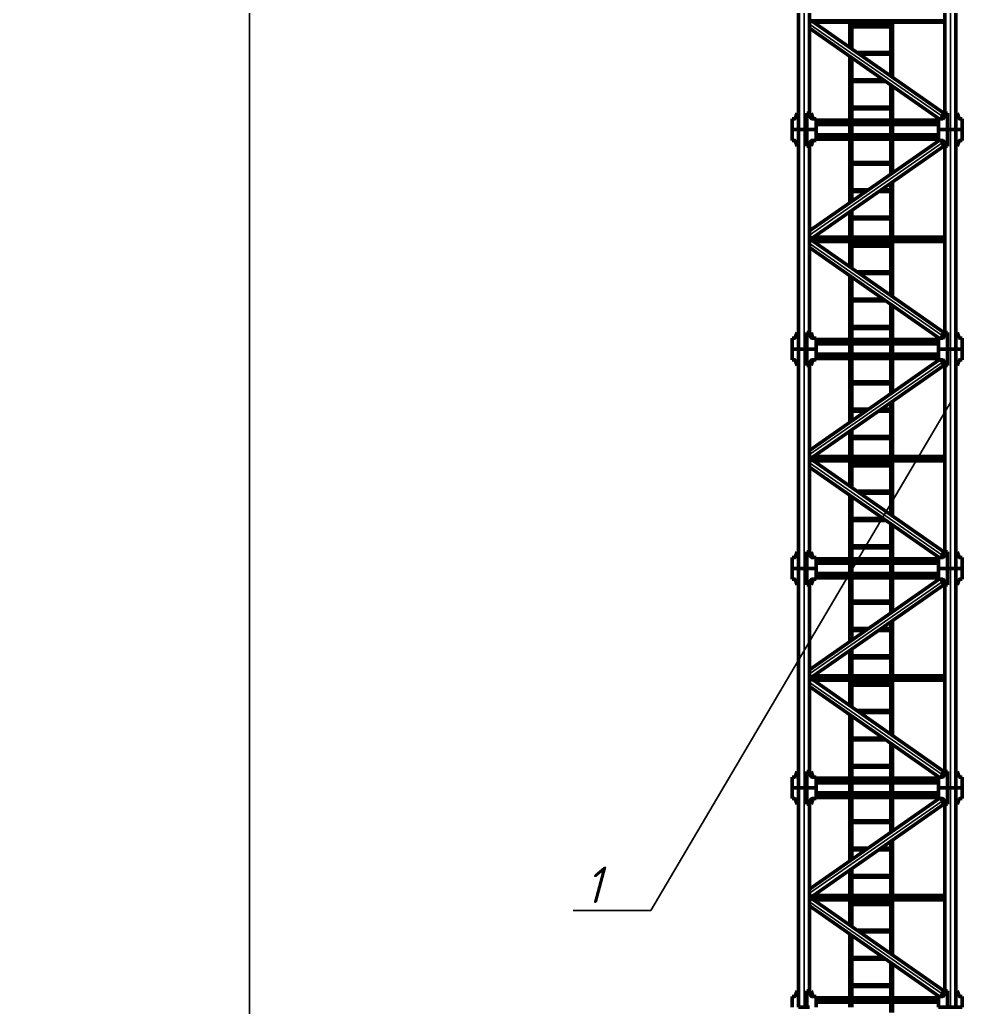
# Model space of a CAD drawing. Header units: millimetres. Extents: x 4452 to 5641, y -238 to 603.
# Drawn here: x 4609.6 to 4738.5, y -57.4 to 77.7 of the extents above; entities that cross this region are included whole.
import ezdxf
from ezdxf import colors
from ezdxf.entities.mleader import LeaderData, LeaderLine
from ezdxf.math import Vec2, Vec3

# ---------------------------------------------------------------- set-up
doc = ezdxf.new("R2010")
doc.units = ezdxf.units.MM
doc.linetypes.add('CENTER', pattern=[50.8, 31.75, -6.35, 6.35, -6.35])
for name, color, linetype, lineweight in [('中心线层', 1, 'CENTER', 25), ('图层1', 2, 'CENTER', 18), ('标注层', 3, 'Continuous', 25), ('粗实线', 7, 'Continuous', 50)]:
    doc.layers.add(name, color=color, linetype=linetype, lineweight=lineweight)
doc.styles.add('5号字', font='gbeitc.shx', dxfattribs={"height": 5, "bigfont": 'gbcbig.shx'})
doc.styles.get("Standard").update_dxf_attribs({"font": 'txt', "bigfont": 'gbcbig.shx'})
doc.dimstyles.new('ISO-25', dxfattribs={"dimtxt": 2.5, "dimasz": 2.5, "dimexe": 1.25, "dimexo": 0.625, "dimtad": 1, "dimtxsty": 'Standard', "dimcen": 2.5, "dimadec": 0, "dimazin": 0, "dimtfac": 1, "dimtmove": 0, "dimatfit": 3, "dimfxl": 1, "dimarcsym": 0})

# ---------------------------------------------------------------- blocks, each defined once
blk = doc.blocks.new('*D8')
at = {"layer": 'Defpoints', "color": 0, "transparency": 16777216}
for p in [(4640.98, 410.95), (4716.86, 410.95), (4716.86, -87.39)]:
    blk.add_point(p, dxfattribs=at)
at = {"layer": '标注层', "color": 0, "lineweight": -2, "transparency": 16777216}
for p, q in [((4716.23, 410.95), (4639.73, 410.95)), ((4640.98, -81.39), (4640.98, 404.95)), ((4716.23, -87.39), (4639.73, -87.39))]:
    blk.add_line(p, q, dxfattribs=at)
at = {"layer": '标注层', "color": 0, "transparency": 16777216}
for points in [[(4639.98, 404.95), (4641.98, 404.95), (4640.98, 410.95)], [(4639.98, -81.39), (4641.98, -81.39), (4640.98, -87.39)]]:
    blk.add_solid(points, dxfattribs=at)
at = {"layer": '标注层', "color": 0, "transparency": 16777216, "insert": (4637.85, 161.78), "char_height": 5, "attachment_point": 5, "rotation": 90, "style": '5号字'}
blk.add_mtext('50000', dxfattribs=at)
blk = doc.blocks.new('*D9')
at = {"layer": 'Defpoints', "color": 0, "transparency": 16777216}
for p in [(4553.82, 483.81), (4734.29, 483.81), (4716.86, -87.39)]:
    blk.add_point(p, dxfattribs=at)
at = {"layer": '标注层', "color": 0, "lineweight": -2, "transparency": 16777216}
for p, q in [((4733.66, 483.81), (4552.57, 483.81)), ((4553.82, -81.39), (4553.82, 477.81)), ((4716.23, -87.39), (4552.57, -87.39))]:
    blk.add_line(p, q, dxfattribs=at)
at = {"layer": '标注层', "color": 0, "transparency": 16777216}
for points in [[(4552.82, 477.81), (4554.82, 477.81), (4553.82, 483.81)], [(4552.82, -81.39), (4554.82, -81.39), (4553.82, -87.39)]]:
    blk.add_solid(points, dxfattribs=at)
at = {"layer": '标注层', "color": 0, "transparency": 16777216, "insert": (4550.69, 198.21), "char_height": 5, "attachment_point": 5, "rotation": 90, "style": '5号字'}
blk.add_mtext('57000', dxfattribs=at)
blk = doc.blocks.new('_None')

msp = doc.modelspace()

# ---------------------------------------------------------------- linework, layer by layer
at = {"layer": '中心线层', "color": 0}
for p, q in [((4716.858, 92.657), (4716.858, 62.65)), ((4736.863, 62.65), (4736.863, 92.657)), ((4717.608, 77.654), (4736.113, 77.654)), ((4735.763, 64.478), (4717.608, 77.068)), ((4718.486, 63.65), (4735.235, 63.65)), ((4716.858, 62.65), (4716.858, 32.643)), ((4736.863, 32.643), (4736.863, 62.65)), ((4735.763, 60.822), (4717.608, 48.232)), ((4718.486, 61.65), (4735.235, 61.65)), ((4717.608, 47.647), (4736.112, 47.647)), ((4735.763, 34.471), (4717.608, 47.061)), ((4716.858, 32.643), (4716.858, 2.636)), ((4718.486, 33.643), (4735.235, 33.643)), ((4736.863, 2.636), (4736.863, 32.643)), ((4718.486, 31.643), (4735.235, 31.643)), ((4735.763, 30.815), (4717.608, 18.225)), ((4717.608, 17.639), (4736.113, 17.639)), ((4735.763, 4.464), (4717.608, 17.054)), ((4718.486, 3.636), (4735.235, 3.636)), ((4716.858, 2.636), (4716.858, -27.372)), ((4718.486, 1.635), (4735.235, 1.635)), ((4736.863, -27.372), (4736.863, 2.636)), ((4735.763, 0.808), (4717.608, -11.783)), ((4717.608, -12.368), (4736.113, -12.368)), ((4735.763, -25.544), (4717.608, -12.953)), ((4718.486, -26.371), (4735.235, -26.371)), ((4716.858, -27.372), (4716.858, -57.379)), ((4736.863, -57.379), (4736.863, -27.372)), ((4735.763, -29.2), (4717.608, -41.79)), ((4718.486, -28.372), (4735.235, -28.372)), ((4717.608, -42.375), (4736.113, -42.375)), ((4735.763, -55.551), (4717.608, -42.96)), ((4718.486, -56.379), (4735.235, -56.379))]:
    msp.add_line(p, q, dxfattribs=at)
at = {"layer": '图层1', "color": 0, "linetype": 'Continuous', "lineweight": 50}
for p, q in [((4716.108, 92.657), (4716.108, 62.65)), ((4737.613, 92.657), (4737.613, 62.65)), ((4717.608, 90.407), (4717.608, 64.9)), ((4736.113, 90.407), (4736.113, 64.9)), ((4735.949, 64.9), (4718.158, 77.354)), ((4718.158, 77.354), (4736.113, 77.354)), ((4717.608, 76.518), (4735.316, 64.123)), ((4715.643, 64.159), (4715.91, 64.9)), ((4716.108, 64.9), (4715.91, 64.9)), ((4717.254, 64.9), (4717.861, 64.163)), ((4717.254, 64.9), (4717.805, 64.9)), ((4718.059, 64.196), (4717.805, 64.9)), ((4735.661, 64.196), (4735.915, 64.9)), ((4736.466, 64.9), (4735.86, 64.163)), ((4736.466, 64.9), (4735.915, 64.9)), ((4736.466, 62.65), (4736.466, 64.9)), ((4737.613, 64.9), (4737.81, 64.9)), ((4738.077, 64.159), (4737.81, 64.9)), ((4715.591, 64.123), (4715.23, 64.123)), ((4715.23, 62.65), (4715.23, 64.123)), ((4717.947, 64.123), (4718.486, 64.123)), ((4718.486, 62.65), (4718.486, 64.123)), ((4735.235, 63.95), (4718.486, 63.95)), ((4735.774, 64.123), (4735.235, 64.123)), ((4735.235, 62.65), (4735.235, 64.123)), ((4738.13, 64.123), (4738.491, 64.123)), ((4738.491, 62.65), (4738.491, 64.123)), ((4715.23, 62.65), (4718.486, 62.65)), ((4718.486, 62.65), (4715.23, 62.65)), ((4715.23, 62.65), (4715.23, 61.178)), ((4715.23, 62.65), (4718.486, 62.65)), ((4718.486, 62.65), (4715.23, 62.65)), ((4715.23, 62.65), (4718.486, 62.65)), ((4718.486, 62.65), (4715.23, 62.65)), ((4716.108, 62.65), (4717.608, 62.65)), ((4716.108, 62.65), (4716.108, 32.643)), ((4716.108, 62.65), (4717.608, 62.65)), ((4716.108, 62.65), (4717.608, 62.65)), ((4718.486, 63.35), (4735.235, 63.35)), ((4718.486, 62.65), (4718.486, 61.178)), ((4738.491, 62.65), (4735.235, 62.65)), ((4735.235, 62.65), (4735.235, 61.178)), ((4735.235, 62.65), (4738.491, 62.65)), ((4738.491, 62.65), (4735.235, 62.65)), ((4735.235, 62.65), (4738.491, 62.65)), ((4738.491, 62.65), (4735.235, 62.65)), ((4735.235, 62.65), (4738.491, 62.65)), ((4737.613, 62.65), (4736.112, 62.65)), ((4737.613, 62.65), (4736.113, 62.65)), ((4737.613, 62.65), (4736.113, 62.65)), ((4736.466, 62.65), (4736.466, 60.4)), ((4737.613, 62.65), (4737.613, 32.643)), ((4738.491, 62.65), (4738.491, 61.178)), ((4715.591, 61.178), (4715.23, 61.178)), ((4715.643, 61.141), (4715.91, 60.4)), ((4717.254, 60.4), (4717.861, 61.137)), ((4735.316, 61.178), (4717.608, 48.782)), ((4718.059, 61.104), (4717.805, 60.4)), ((4717.947, 61.178), (4718.486, 61.178)), ((4735.235, 61.95), (4718.486, 61.95)), ((4718.486, 61.35), (4735.235, 61.35)), ((4735.774, 61.178), (4735.235, 61.178)), ((4735.661, 61.104), (4735.915, 60.4)), ((4736.466, 60.4), (4735.86, 61.137)), ((4738.077, 61.141), (4737.81, 60.4)), ((4738.13, 61.178), (4738.491, 61.178)), ((4716.108, 60.4), (4715.91, 60.4)), ((4717.254, 60.4), (4717.805, 60.4)), ((4717.608, 60.4), (4717.608, 34.893)), ((4718.158, 47.946), (4735.949, 60.4)), ((4736.466, 60.4), (4735.915, 60.4)), ((4736.112, 60.4), (4736.112, 34.893)), ((4737.613, 60.4), (4737.81, 60.4)), ((4736.112, 47.947), (4718.158, 47.947)), ((4735.949, 34.893), (4718.158, 47.347)), ((4718.158, 47.346), (4736.112, 47.346)), ((4717.608, 46.511), (4735.316, 34.115)), ((4715.591, 34.115), (4715.23, 34.115)), ((4715.23, 32.643), (4715.23, 34.115)), ((4715.643, 34.152), (4715.91, 34.893)), ((4716.108, 34.893), (4715.91, 34.893)), ((4717.254, 34.893), (4717.861, 34.156)), ((4717.254, 34.893), (4717.805, 34.893)), ((4718.059, 34.189), (4717.805, 34.893)), ((4717.947, 34.115), (4718.486, 34.115)), ((4718.486, 32.643), (4718.486, 34.115)), ((4735.235, 33.943), (4718.486, 33.943)), ((4735.774, 34.115), (4735.235, 34.115)), ((4735.235, 32.643), (4735.235, 34.115)), ((4735.661, 34.189), (4735.915, 34.893)), ((4736.466, 34.893), (4735.86, 34.156)), ((4736.466, 34.893), (4735.915, 34.893)), ((4736.466, 32.643), (4736.466, 34.893)), ((4737.613, 34.893), (4737.81, 34.893)), ((4738.077, 34.152), (4737.81, 34.893)), ((4738.13, 34.115), (4738.491, 34.115)), ((4738.491, 32.643), (4738.491, 34.115)), ((4715.23, 32.643), (4718.486, 32.643)), ((4718.486, 32.643), (4715.23, 32.643)), ((4715.23, 32.643), (4715.23, 31.17)), ((4715.23, 32.643), (4718.486, 32.643)), ((4718.486, 32.643), (4715.23, 32.643)), ((4715.23, 32.643), (4718.486, 32.643)), ((4718.486, 32.643), (4715.23, 32.643)), ((4716.108, 32.643), (4717.608, 32.643)), ((4716.108, 32.643), (4716.108, 2.636)), ((4716.108, 32.643), (4717.608, 32.643)), ((4716.108, 32.643), (4717.608, 32.643)), ((4718.486, 33.343), (4735.235, 33.343)), ((4718.486, 32.643), (4718.486, 31.17)), ((4738.491, 32.643), (4735.235, 32.643)), ((4735.235, 32.643), (4735.235, 31.17)), ((4735.235, 32.643), (4738.491, 32.643)), ((4738.491, 32.643), (4735.235, 32.643)), ((4735.235, 32.643), (4738.491, 32.643)), ((4738.491, 32.643), (4735.235, 32.643)), ((4735.235, 32.643), (4738.491, 32.643)), ((4737.613, 32.643), (4736.112, 32.643)), ((4737.613, 32.643), (4736.112, 32.643)), ((4737.613, 32.643), (4736.113, 32.643)), ((4736.466, 32.643), (4736.466, 30.393)), ((4737.613, 32.643), (4737.613, 2.636)), ((4738.491, 32.643), (4738.491, 31.17)), ((4715.591, 31.17), (4715.23, 31.17)), ((4715.643, 31.134), (4715.91, 30.393)), ((4717.254, 30.393), (4717.861, 31.13)), ((4735.316, 31.17), (4717.608, 18.775)), ((4718.059, 31.097), (4717.806, 30.393)), ((4717.947, 31.17), (4718.486, 31.17)), ((4735.235, 31.943), (4718.486, 31.943)), ((4718.486, 31.343), (4735.235, 31.343)), ((4735.774, 31.17), (4735.235, 31.17)), ((4735.661, 31.097), (4735.915, 30.393)), ((4736.466, 30.393), (4735.86, 31.13)), ((4738.078, 31.134), (4737.811, 30.393)), ((4738.13, 31.17), (4738.491, 31.17)), ((4716.108, 30.393), (4715.91, 30.393)), ((4717.254, 30.393), (4717.806, 30.393)), ((4717.608, 30.393), (4717.608, 4.886)), ((4718.158, 17.939), (4735.949, 30.393)), ((4736.466, 30.393), (4735.915, 30.393)), ((4736.113, 30.393), (4736.113, 4.886)), ((4737.613, 30.393), (4737.811, 30.393)), ((4736.113, 17.939), (4718.158, 17.939)), ((4717.608, 16.504), (4735.316, 4.108)), ((4735.949, 4.886), (4718.158, 17.34)), ((4718.158, 17.339), (4736.113, 17.339)), ((4715.591, 4.108), (4715.23, 4.108)), ((4715.23, 2.636), (4715.23, 4.108)), ((4715.643, 4.145), (4715.91, 4.886)), ((4716.108, 4.886), (4715.91, 4.886)), ((4717.254, 4.886), (4717.861, 4.149)), ((4717.254, 4.886), (4717.806, 4.886)), ((4718.059, 4.182), (4717.806, 4.886)), ((4717.947, 4.108), (4718.486, 4.108)), ((4718.486, 2.636), (4718.486, 4.108)), ((4735.774, 4.108), (4735.235, 4.108)), ((4735.235, 2.636), (4735.235, 4.108)), ((4735.661, 4.182), (4735.915, 4.886)), ((4736.466, 4.886), (4735.86, 4.149)), ((4736.466, 4.886), (4735.915, 4.886)), ((4736.466, 2.636), (4736.466, 4.886)), ((4737.613, 4.886), (4737.811, 4.886)), ((4738.078, 4.145), (4737.811, 4.886)), ((4738.13, 4.108), (4738.491, 4.108)), ((4738.491, 2.636), (4738.491, 4.108)), ((4735.235, 3.936), (4718.486, 3.936)), ((4718.486, 3.336), (4735.235, 3.336)), ((4715.23, 2.636), (4718.486, 2.636)), ((4718.486, 2.636), (4715.23, 2.636)), ((4715.23, 2.636), (4715.23, 1.163)), ((4715.23, 2.636), (4718.486, 2.636)), ((4718.486, 2.636), (4715.23, 2.636)), ((4715.23, 2.636), (4718.486, 2.636)), ((4718.486, 2.636), (4715.23, 2.636)), ((4716.108, 2.636), (4717.608, 2.636)), ((4716.108, 2.636), (4716.108, -27.372)), ((4716.108, 2.636), (4717.608, 2.636)), ((4716.108, 2.636), (4717.608, 2.636)), ((4718.486, 2.636), (4718.486, 1.163)), ((4735.235, 1.935), (4718.486, 1.935)), ((4738.491, 2.636), (4735.235, 2.636)), ((4735.235, 2.636), (4735.235, 1.163)), ((4735.235, 2.636), (4738.491, 2.636)), ((4738.491, 2.636), (4735.235, 2.636)), ((4735.235, 2.636), (4738.491, 2.636)), ((4738.491, 2.636), (4735.235, 2.636)), ((4735.235, 2.636), (4738.491, 2.636)), ((4737.613, 2.636), (4736.113, 2.636)), ((4737.613, 2.636), (4736.113, 2.636)), ((4737.613, 2.636), (4736.113, 2.636)), ((4736.466, 2.636), (4736.466, 0.385)), ((4737.613, 2.636), (4737.613, -27.372)), ((4738.491, 2.636), (4738.491, 1.163)), ((4715.591, 1.163), (4715.23, 1.163)), ((4715.643, 1.126), (4715.91, 0.385)), ((4716.108, 0.385), (4715.91, 0.385)), ((4717.254, 0.385), (4717.861, 1.123)), ((4717.254, 0.385), (4717.806, 0.385)), ((4735.316, 1.163), (4717.608, -11.232)), ((4717.608, 0.385), (4717.608, -25.121)), ((4718.059, 1.09), (4717.806, 0.385)), ((4717.947, 1.163), (4718.486, 1.163)), ((4718.158, -12.068), (4735.949, 0.385)), ((4718.486, 1.335), (4735.235, 1.335)), ((4735.774, 1.163), (4735.235, 1.163)), ((4735.661, 1.09), (4735.915, 0.385)), ((4736.466, 0.385), (4735.86, 1.123)), ((4736.466, 0.385), (4735.915, 0.385)), ((4736.113, 0.385), (4736.113, -25.121)), ((4737.613, 0.385), (4737.81, 0.385)), ((4738.078, 1.126), (4737.81, 0.385)), ((4738.13, 1.163), (4738.491, 1.163)), ((4736.113, -12.068), (4718.158, -12.068)), ((4717.608, -13.504), (4735.316, -25.899)), ((4735.949, -25.121), (4718.158, -12.668)), ((4718.158, -12.668), (4736.113, -12.668)), ((4715.643, -25.862), (4715.91, -25.121)), ((4716.108, -25.121), (4715.91, -25.121)), ((4717.254, -25.121), (4717.861, -25.859)), ((4717.254, -25.121), (4717.806, -25.121)), ((4718.059, -25.826), (4717.806, -25.121)), ((4735.661, -25.826), (4735.915, -25.121)), ((4736.466, -25.121), (4735.86, -25.859)), ((4736.466, -25.121), (4735.915, -25.121)), ((4736.466, -27.372), (4736.466, -25.121)), ((4737.613, -25.121), (4737.81, -25.121)), ((4738.078, -25.862), (4737.81, -25.121)), ((4715.591, -25.899), (4715.23, -25.899)), ((4715.23, -27.372), (4715.23, -25.899)), ((4717.947, -25.899), (4718.486, -25.899)), ((4718.486, -27.372), (4718.486, -25.899)), ((4735.235, -26.071), (4718.486, -26.071)), ((4718.486, -26.671), (4735.235, -26.671)), ((4735.774, -25.899), (4735.235, -25.899)), ((4735.235, -27.372), (4735.235, -25.899)), ((4738.13, -25.899), (4738.491, -25.899)), ((4738.491, -27.372), (4738.491, -25.899)), ((4715.23, -27.372), (4718.486, -27.372)), ((4718.486, -27.372), (4715.23, -27.372)), ((4715.23, -27.372), (4715.23, -28.844)), ((4715.23, -27.372), (4718.486, -27.372)), ((4718.486, -27.372), (4715.23, -27.372)), ((4715.23, -27.372), (4718.486, -27.372)), ((4718.486, -27.372), (4715.23, -27.372)), ((4716.108, -27.372), (4717.608, -27.372)), ((4716.108, -27.372), (4716.108, -57.379)), ((4716.108, -27.372), (4717.608, -27.372)), ((4716.108, -27.372), (4717.608, -27.372)), ((4718.486, -27.372), (4718.486, -28.844)), ((4735.235, -28.072), (4718.486, -28.072)), ((4738.491, -27.372), (4735.235, -27.372)), ((4735.235, -27.372), (4735.235, -28.844)), ((4735.235, -27.372), (4738.491, -27.372)), ((4738.491, -27.372), (4735.235, -27.372)), ((4735.235, -27.372), (4738.491, -27.372)), ((4738.491, -27.372), (4735.235, -27.372)), ((4735.235, -27.372), (4738.491, -27.372)), ((4737.613, -27.372), (4736.113, -27.372)), ((4737.613, -27.372), (4736.113, -27.372)), ((4737.613, -27.372), (4736.113, -27.372)), ((4736.466, -27.372), (4736.466, -29.622)), ((4737.613, -27.372), (4737.613, -57.379)), ((4738.491, -27.372), (4738.491, -28.844)), ((4715.591, -28.844), (4715.23, -28.844)), ((4715.643, -28.881), (4715.91, -29.622)), ((4716.108, -29.622), (4715.91, -29.622)), ((4717.254, -29.622), (4717.861, -28.885)), ((4717.254, -29.622), (4717.805, -29.622)), ((4735.316, -28.844), (4717.608, -41.24)), ((4717.608, -29.622), (4717.608, -55.129)), ((4718.059, -28.917), (4717.805, -29.622)), ((4717.947, -28.844), (4718.486, -28.844)), ((4718.158, -42.075), (4735.949, -29.622)), ((4718.486, -28.672), (4735.235, -28.672)), ((4735.774, -28.844), (4735.235, -28.844)), ((4735.661, -28.917), (4735.915, -29.622)), ((4736.466, -29.622), (4735.86, -28.885)), ((4736.466, -29.622), (4735.915, -29.622)), ((4736.113, -29.622), (4736.113, -55.129)), ((4737.613, -29.622), (4737.81, -29.622)), ((4738.077, -28.881), (4737.81, -29.622)), ((4738.13, -28.844), (4738.491, -28.844)), ((4736.113, -42.075), (4718.158, -42.075)), ((4735.949, -55.129), (4718.158, -42.675)), ((4718.158, -42.675), (4736.113, -42.675)), ((4717.608, -43.511), (4735.316, -55.906)), ((4715.643, -55.87), (4715.91, -55.129)), ((4716.108, -55.129), (4715.91, -55.129)), ((4717.254, -55.129), (4717.861, -55.866)), ((4717.254, -55.129), (4717.805, -55.129)), ((4718.059, -55.833), (4717.805, -55.129)), ((4735.661, -55.833), (4735.915, -55.129)), ((4736.466, -55.129), (4735.86, -55.866)), ((4736.466, -55.129), (4735.915, -55.129)), ((4736.466, -57.379), (4736.466, -55.129)), ((4737.613, -55.129), (4737.81, -55.129)), ((4738.077, -55.87), (4737.81, -55.129)), ((4715.591, -55.906), (4715.23, -55.906)), ((4715.23, -57.379), (4715.23, -55.906)), ((4717.947, -55.906), (4718.486, -55.906)), ((4718.486, -57.379), (4718.486, -55.906)), ((4735.235, -56.079), (4718.486, -56.079)), ((4718.486, -56.679), (4735.235, -56.679)), ((4735.774, -55.906), (4735.235, -55.906)), ((4735.235, -57.379), (4735.235, -55.906)), ((4738.13, -55.906), (4738.491, -55.906)), ((4738.491, -57.379), (4738.491, -55.906)), ((4716.108, -57.379), (4717.608, -57.379)), ((4738.491, -57.379), (4735.235, -57.379)), ((4735.235, -57.379), (4738.491, -57.379)), ((4738.491, -57.379), (4735.235, -57.379)), ((4735.235, -57.379), (4738.491, -57.379)), ((4737.613, -57.379), (4736.113, -57.379)), ((4737.613, -57.379), (4736.113, -57.379))]:
    msp.add_line(p, q, dxfattribs=at)
at = {"layer": '图层1', "color": 0, "lineweight": 50}
for p, q in [((4723.121, 77.354), (4723.121, 73.88)), ((4723.37, 77.354), (4723.37, 73.705)), ((4728.719, 77.354), (4728.719, 71.343)), ((4728.969, 77.354), (4728.969, 71.517)), ((4723.37, 76.943), (4728.719, 76.943)), ((4728.719, 76.694), (4723.37, 76.694)), ((4724.087, 73.204), (4728.719, 73.204)), ((4728.719, 72.954), (4724.443, 72.954)), ((4723.121, 72.659), (4723.121, 68.838)), ((4723.37, 72.484), (4723.37, 69.012)), ((4728.719, 71.343), (4728.719, 69.961)), ((4728.969, 71.517), (4728.969, 69.787)), ((4723.37, 69.465), (4724.017, 69.465)), ((4723.661, 69.215), (4723.37, 69.215)), ((4723.37, 69.012), (4723.37, 67.599)), ((4725.68, 69.215), (4723.661, 69.215)), ((4724.017, 69.465), (4726.036, 69.465)), ((4728.041, 69.215), (4725.68, 69.215)), ((4726.036, 69.465), (4727.684, 69.465)), ((4723.121, 68.838), (4723.121, 67.424)), ((4723.37, 67.599), (4723.37, 63.95)), ((4728.719, 68.74), (4728.719, 63.95)), ((4728.969, 68.566), (4728.969, 63.95)), ((4723.121, 67.424), (4723.121, 63.95)), ((4723.37, 65.726), (4728.719, 65.726)), ((4728.719, 65.476), (4723.37, 65.476)), ((4723.121, 63.35), (4723.121, 62.65)), ((4723.121, 62.65), (4723.121, 61.95)), ((4723.37, 63.35), (4723.37, 62.65)), ((4723.37, 62.65), (4723.37, 61.95)), ((4728.719, 63.35), (4728.719, 62.65)), ((4728.719, 62.65), (4728.719, 61.95)), ((4728.969, 63.35), (4728.969, 62.65)), ((4728.969, 62.65), (4728.969, 61.95)), ((4723.121, 61.35), (4723.121, 57.876)), ((4723.37, 61.35), (4723.37, 57.702)), ((4728.719, 61.35), (4728.719, 56.56)), ((4728.969, 61.35), (4728.969, 56.735)), ((4723.37, 58.153), (4728.719, 58.153)), ((4723.121, 57.876), (4723.121, 52.641)), ((4728.719, 57.904), (4723.37, 57.904)), ((4723.37, 57.702), (4723.37, 52.816)), ((4728.969, 55.514), (4728.969, 53.783)), ((4723.37, 54.414), (4725.653, 54.414)), ((4725.297, 54.165), (4723.37, 54.165)), ((4728.423, 54.165), (4727.041, 54.165)), ((4727.398, 54.414), (4728.067, 54.414)), ((4728.067, 54.414), (4728.719, 54.414)), ((4728.719, 54.165), (4728.423, 54.165)), ((4728.719, 55.339), (4728.719, 53.957)), ((4728.719, 53.957), (4728.719, 47.947)), ((4728.969, 53.783), (4728.969, 47.947)), ((4723.121, 51.42), (4723.121, 47.947)), ((4723.37, 51.595), (4723.37, 47.947)), ((4723.37, 50.675), (4728.719, 50.675)), ((4728.719, 50.425), (4723.37, 50.425)), ((4723.121, 47.346), (4723.121, 43.873)), ((4723.37, 47.346), (4723.37, 43.698)), ((4728.719, 47.346), (4728.719, 41.336)), ((4728.969, 47.346), (4728.969, 41.51)), ((4723.37, 46.936), (4728.719, 46.936)), ((4728.719, 46.686), (4723.37, 46.686)), ((4723.121, 42.652), (4723.121, 38.83)), ((4723.37, 42.477), (4723.37, 39.005)), ((4724.087, 43.197), (4728.719, 43.197)), ((4728.719, 42.947), (4724.443, 42.947)), ((4728.719, 41.336), (4728.719, 39.954)), ((4728.969, 41.51), (4728.969, 39.779)), ((4723.37, 39.457), (4724.017, 39.457)), ((4723.661, 39.208), (4723.37, 39.208)), ((4725.68, 39.208), (4723.661, 39.208)), ((4724.017, 39.457), (4726.036, 39.457)), ((4728.04, 39.208), (4725.68, 39.208)), ((4726.036, 39.457), (4727.684, 39.457)), ((4723.121, 38.83), (4723.121, 37.417)), ((4723.37, 39.005), (4723.37, 37.591)), ((4728.719, 38.733), (4728.719, 33.943)), ((4728.969, 38.559), (4728.969, 33.943)), ((4723.121, 37.417), (4723.121, 33.943)), ((4723.37, 37.591), (4723.37, 33.943)), ((4723.37, 35.718), (4728.719, 35.718)), ((4728.719, 35.469), (4723.37, 35.469)), ((4723.121, 33.343), (4723.121, 32.643)), ((4723.121, 32.643), (4723.121, 31.943)), ((4723.37, 33.343), (4723.37, 32.643)), ((4723.371, 32.643), (4723.371, 31.943)), ((4728.719, 33.343), (4728.719, 32.643)), ((4728.719, 32.643), (4728.719, 31.943)), ((4728.969, 33.343), (4728.969, 32.643)), ((4728.969, 32.643), (4728.969, 31.943)), ((4723.121, 31.343), (4723.121, 27.869)), ((4723.371, 31.343), (4723.371, 27.694)), ((4728.719, 31.343), (4728.719, 26.553)), ((4728.969, 31.343), (4728.969, 26.727)), ((4723.121, 27.869), (4723.121, 22.634)), ((4723.371, 28.146), (4728.719, 28.146)), ((4728.719, 27.896), (4723.371, 27.896)), ((4723.371, 27.694), (4723.371, 22.809)), ((4723.371, 24.407), (4725.654, 24.407)), ((4727.398, 24.407), (4728.067, 24.407)), ((4728.067, 24.407), (4728.719, 24.407)), ((4728.719, 25.332), (4728.719, 23.95)), ((4728.969, 25.506), (4728.969, 23.776)), ((4725.297, 24.157), (4723.371, 24.157)), ((4728.423, 24.157), (4727.042, 24.157)), ((4728.719, 24.157), (4728.423, 24.157)), ((4728.719, 23.95), (4728.719, 17.939)), ((4728.969, 23.776), (4728.969, 17.939)), ((4723.121, 21.413), (4723.121, 17.939)), ((4723.371, 21.588), (4723.371, 17.939)), ((4723.371, 20.667), (4728.719, 20.667)), ((4728.719, 20.418), (4723.371, 20.418)), ((4723.121, 17.339), (4723.121, 13.865)), ((4723.371, 17.339), (4723.371, 13.691)), ((4723.371, 16.928), (4728.719, 16.928)), ((4728.719, 16.679), (4723.371, 16.679)), ((4728.719, 17.339), (4728.719, 11.328)), ((4728.969, 17.339), (4728.969, 11.503)), ((4723.121, 12.644), (4723.121, 8.823)), ((4723.371, 12.47), (4723.371, 8.998)), ((4724.087, 13.189), (4728.719, 13.189)), ((4728.719, 12.94), (4724.443, 12.94)), ((4728.719, 11.328), (4728.719, 9.947)), ((4728.969, 11.503), (4728.969, 9.772)), ((4723.121, 8.823), (4723.121, 7.41)), ((4723.371, 9.45), (4724.017, 9.45)), ((4723.661, 9.201), (4723.371, 9.201)), ((4723.371, 8.998), (4723.371, 7.584)), ((4725.68, 9.201), (4723.661, 9.201)), ((4724.017, 9.45), (4726.036, 9.45)), ((4728.041, 9.201), (4725.68, 9.201)), ((4726.036, 9.45), (4727.685, 9.45)), ((4728.719, 8.726), (4728.719, 3.936)), ((4728.969, 8.551), (4728.969, 3.936)), ((4723.121, 7.41), (4723.121, 3.936)), ((4723.371, 7.584), (4723.371, 3.936)), ((4723.371, 5.711), (4728.719, 5.711)), ((4728.719, 5.462), (4723.371, 5.462)), ((4723.121, 3.336), (4723.121, 2.636)), ((4723.371, 3.336), (4723.371, 2.636)), ((4728.719, 3.336), (4728.719, 2.636)), ((4728.969, 3.336), (4728.969, 2.636)), ((4723.121, 2.636), (4723.121, 1.935)), ((4723.371, 2.636), (4723.371, 1.935)), ((4728.719, 2.636), (4728.719, 1.935)), ((4728.969, 2.636), (4728.969, 1.935)), ((4723.121, 1.335), (4723.121, -2.138)), ((4723.371, 1.335), (4723.371, -2.313)), ((4728.719, 1.335), (4728.719, -3.454)), ((4728.969, 1.335), (4728.969, -3.28)), ((4723.121, -2.138), (4723.121, -7.373)), ((4723.371, -1.862), (4728.719, -1.862)), ((4728.719, -2.111), (4723.371, -2.111)), ((4723.371, -2.313), (4723.371, -7.199)), ((4728.719, -4.675), (4728.719, -6.057)), ((4728.969, -4.501), (4728.969, -6.232)), ((4723.371, -5.601), (4725.653, -5.601)), ((4725.297, -5.85), (4723.371, -5.85)), ((4728.423, -5.85), (4727.042, -5.85)), ((4727.398, -5.601), (4728.067, -5.601)), ((4728.067, -5.601), (4728.719, -5.601)), ((4728.719, -5.85), (4728.423, -5.85)), ((4728.719, -6.057), (4728.719, -12.068)), ((4728.969, -6.232), (4728.969, -12.068)), ((4723.121, -8.594), (4723.121, -12.068)), ((4723.371, -8.42), (4723.371, -12.068)), ((4723.371, -9.34), (4728.719, -9.34)), ((4728.719, -9.589), (4723.371, -9.589)), ((4723.121, -12.668), (4723.121, -16.142)), ((4723.371, -12.668), (4723.371, -16.316)), ((4723.371, -13.079), (4728.719, -13.079)), ((4728.719, -13.328), (4723.371, -13.328)), ((4728.719, -12.668), (4728.719, -18.679)), ((4728.969, -12.668), (4728.969, -18.504)), ((4723.121, -17.363), (4723.121, -21.184)), ((4723.371, -17.537), (4723.371, -21.01)), ((4724.087, -16.818), (4728.719, -16.818)), ((4728.719, -17.067), (4724.443, -17.067)), ((4728.719, -18.679), (4728.719, -20.061)), ((4728.969, -18.504), (4728.969, -20.235)), ((4723.121, -21.184), (4723.121, -22.598)), ((4723.371, -20.557), (4724.017, -20.557)), ((4723.661, -20.806), (4723.371, -20.806)), ((4723.371, -21.01), (4723.371, -22.423)), ((4725.68, -20.806), (4723.661, -20.806)), ((4724.017, -20.557), (4726.036, -20.557)), ((4728.041, -20.806), (4725.68, -20.806)), ((4726.036, -20.557), (4727.685, -20.557)), ((4728.719, -21.281), (4728.719, -26.071)), ((4728.969, -21.456), (4728.969, -26.071)), ((4723.121, -22.598), (4723.121, -26.071)), ((4723.371, -22.423), (4723.371, -26.071)), ((4723.371, -24.296), (4728.719, -24.296)), ((4728.719, -24.545), (4723.371, -24.545)), ((4723.121, -26.671), (4723.121, -27.372)), ((4723.371, -26.671), (4723.371, -27.372)), ((4728.719, -26.671), (4728.719, -27.372)), ((4728.969, -26.671), (4728.969, -27.372)), ((4723.121, -27.372), (4723.121, -28.072)), ((4723.37, -27.372), (4723.37, -28.072)), ((4728.719, -27.372), (4728.719, -28.072)), ((4728.969, -27.372), (4728.969, -28.072)), ((4723.121, -28.672), (4723.121, -32.146)), ((4723.37, -28.672), (4723.37, -32.32)), ((4728.719, -28.672), (4728.719, -33.462)), ((4728.969, -28.672), (4728.969, -33.287)), ((4723.121, -32.146), (4723.121, -37.38)), ((4723.37, -31.869), (4728.719, -31.869)), ((4728.719, -32.118), (4723.37, -32.118)), ((4723.37, -32.32), (4723.37, -37.206)), ((4728.719, -34.683), (4728.719, -36.064)), ((4728.969, -34.508), (4728.969, -36.239)), ((4723.37, -35.608), (4725.653, -35.608)), ((4725.297, -35.857), (4723.37, -35.857)), ((4728.423, -35.857), (4727.041, -35.857)), ((4727.398, -35.608), (4728.067, -35.608)), ((4728.067, -35.608), (4728.719, -35.608)), ((4728.719, -35.857), (4728.423, -35.857)), ((4728.719, -36.064), (4728.719, -42.075)), ((4728.969, -36.239), (4728.969, -42.075)), ((4723.121, -38.601), (4723.121, -42.075)), ((4723.37, -38.427), (4723.37, -42.075)), ((4723.37, -39.347), (4728.719, -39.347)), ((4728.719, -39.596), (4723.37, -39.596)), ((4723.121, -42.675), (4723.121, -46.149)), ((4723.37, -42.675), (4723.37, -46.324)), ((4723.37, -43.086), (4728.719, -43.086)), ((4728.719, -42.675), (4728.719, -48.686)), ((4728.969, -42.675), (4728.969, -48.512)), ((4728.719, -43.335), (4723.37, -43.335)), ((4724.087, -46.825), (4728.719, -46.825)), ((4728.719, -47.074), (4724.443, -47.074)), ((4723.121, -47.37), (4723.121, -51.191)), ((4723.37, -47.545), (4723.37, -51.017)), ((4728.969, -48.512), (4728.969, -50.242)), ((4728.719, -48.686), (4728.719, -50.068)), ((4723.121, -51.191), (4723.121, -52.605)), ((4723.37, -50.564), (4724.017, -50.564)), ((4723.661, -50.814), (4723.37, -50.814)), ((4723.37, -51.017), (4723.37, -52.43)), ((4725.68, -50.814), (4723.661, -50.814)), ((4724.017, -50.564), (4726.036, -50.564)), ((4728.041, -50.814), (4725.68, -50.814)), ((4726.036, -50.564), (4727.684, -50.564)), ((4728.719, -51.289), (4728.719, -56.079)), ((4723.121, -52.605), (4723.121, -56.079)), ((4723.37, -52.43), (4723.37, -56.079)), ((4728.969, -51.463), (4728.969, -56.079)), ((4723.37, -54.303), (4728.719, -54.303)), ((4728.719, -54.553), (4723.37, -54.553)), ((4723.121, -56.679), (4723.121, -57.379)), ((4723.37, -56.679), (4723.37, -57.379)), ((4728.719, -56.679), (4728.719, -57.379)), ((4728.969, -56.679), (4728.969, -57.379)), ((4728.719, -57.379), (4728.719, -58.079)), ((4728.969, -57.379), (4728.969, -58.079))]:
    msp.add_line(p, q, dxfattribs=at)
at = {"layer": '图层1', "color": 0}
for p, q in [((4723.37, 62.65), (4723.121, 62.65)), ((4723.37, 62.65), (4723.121, 62.65)), ((4723.37, 62.65), (4723.121, 62.65)), ((4728.969, 62.65), (4728.719, 62.65)), ((4728.969, 62.65), (4728.719, 62.65)), ((4723.371, 32.643), (4723.121, 32.643)), ((4723.37, 32.643), (4723.121, 32.643)), ((4723.37, 32.643), (4723.121, 32.643)), ((4728.969, 32.643), (4728.719, 32.643)), ((4728.969, 32.643), (4728.719, 32.643)), ((4723.371, 2.636), (4723.121, 2.636)), ((4723.371, 2.636), (4723.121, 2.636)), ((4723.371, 2.636), (4723.121, 2.636)), ((4728.969, 2.636), (4728.719, 2.636)), ((4728.969, 2.636), (4728.719, 2.636)), ((4723.37, -27.372), (4723.121, -27.372)), ((4723.371, -27.372), (4723.121, -27.372)), ((4723.371, -27.372), (4723.121, -27.372)), ((4728.969, -27.372), (4728.719, -27.372)), ((4728.969, -27.372), (4728.719, -27.372)), ((4728.969, -57.379), (4728.719, -57.379)), ((4728.969, -57.379), (4728.719, -57.379))]:
    msp.add_line(p, q, dxfattribs=at)
at = {"layer": '图层1', "color": 0, "linetype": 'Continuous', "lineweight": 50}
for centre, radius, start, end in [((4715.591, 64.178), 0.0556, 270, 340.18414), ((4717.947, 64.234), 0.111, 219.44584, 270), ((4718.164, 64.234), 0.111, 199.81586, 270), ((4735.557, 64.234), 0.111, 270, 340.18414), ((4735.774, 64.234), 0.111, 270, 320.55416), ((4738.13, 64.178), 0.0556, 199.81586, 270), ((4715.591, 61.122), 0.0556, 19.81586, 90), ((4717.947, 61.067), 0.111, 90, 140.55416), ((4718.164, 61.067), 0.111, 90, 160.18414), ((4735.557, 61.067), 0.111, 19.81586, 90), ((4735.774, 61.067), 0.111, 39.44584, 90), ((4738.13, 61.122), 0.0556, 90, 160.18414), ((4715.591, 34.171), 0.0556, 270, 340.18414), ((4717.947, 34.226), 0.111, 219.44584, 270), ((4718.164, 34.226), 0.111, 199.81586, 270), ((4735.557, 34.226), 0.111, 270, 340.18414), ((4735.774, 34.226), 0.111, 270, 320.55416), ((4738.13, 34.171), 0.0556, 199.81586, 270), ((4715.591, 31.115), 0.0556, 19.81586, 90), ((4717.947, 31.059), 0.111, 90, 140.55416), ((4718.164, 31.059), 0.111, 90, 160.18414), ((4735.557, 31.059), 0.111, 19.81586, 90), ((4735.774, 31.059), 0.111, 39.44584, 90), ((4738.13, 31.115), 0.0556, 90, 160.18414), ((4715.591, 4.164), 0.0556, 270, 340.18414), ((4717.947, 4.219), 0.111, 219.44584, 270), ((4718.164, 4.219), 0.111, 199.81586, 270), ((4735.557, 4.219), 0.111, 270, 340.18414), ((4735.774, 4.219), 0.111, 270, 320.55416), ((4738.13, 4.164), 0.0556, 199.81586, 270), ((4715.591, 1.108), 0.0556, 19.81586, 90), ((4717.947, 1.052), 0.111, 90, 140.55416), ((4718.164, 1.052), 0.111, 90, 160.18414), ((4735.557, 1.052), 0.111, 19.81586, 90), ((4735.774, 1.052), 0.111, 39.44584, 90), ((4738.13, 1.108), 0.0556, 90, 160.18414), ((4715.591, -25.844), 0.0556, 270, 340.18414), ((4717.947, -25.788), 0.111, 219.44584, 270), ((4718.164, -25.788), 0.111, 199.81586, 270), ((4735.557, -25.788), 0.111, 270, 340.18414), ((4735.774, -25.788), 0.111, 270, 320.55416), ((4738.13, -25.844), 0.0556, 199.81586, 270), ((4715.591, -28.9), 0.0556, 19.81586, 90), ((4717.947, -28.955), 0.111, 90, 140.55416), ((4718.164, -28.955), 0.111, 90, 160.18414), ((4735.557, -28.955), 0.111, 19.81586, 90), ((4735.774, -28.955), 0.111, 39.44584, 90), ((4738.13, -28.9), 0.0556, 90, 160.18414), ((4715.591, -55.851), 0.0556, 270, 340.18414), ((4717.947, -55.795), 0.111, 219.44584, 270), ((4718.164, -55.795), 0.111, 199.81586, 270), ((4735.557, -55.795), 0.111, 270, 340.18414), ((4735.774, -55.795), 0.111, 270, 320.55416), ((4738.13, -55.851), 0.0556, 199.81586, 270)]:
    msp.add_arc(centre, radius, start, end, dxfattribs=at)
for points, knots in [([(4717.608, 77.619), (4717.635, 77.602), (4717.689, 77.57), (4717.772, 77.526), (4717.857, 77.484), (4717.94, 77.446), (4718.007, 77.417), (4718.057, 77.396), (4718.089, 77.382), (4718.117, 77.371), (4718.136, 77.363), (4718.148, 77.358), (4718.155, 77.355), (4718.159, 77.354), (4718.158, 77.354), (4718.158, 77.354)], [0, 0, 0, 0, 0.1312568, 0.2625689, 0.3976295, 0.5326453, 0.6616375, 0.7276034, 0.7934977, 0.8439172, 0.8953584, 0.9257439, 0.9568028, 0.9872499, 1, 1, 1, 1]), ([(4718.158, 47.946), (4718.158, 47.946), (4718.158, 47.946), (4718.15, 47.943), (4718.135, 47.937), (4718.113, 47.928), (4718.082, 47.915), (4718.039, 47.897), (4717.991, 47.877), (4717.94, 47.854), (4717.887, 47.83), (4717.814, 47.795), (4717.739, 47.757), (4717.664, 47.716), (4717.627, 47.693), (4717.608, 47.681)], [0, 0, 0, 0, 0.0188848, 0.0723393, 0.1121448, 0.1530383, 0.2258274, 0.3003442, 0.3842756, 0.4682602, 0.5539929, 0.6397387, 0.8187254, 0.9093725, 1, 1, 1, 1]), ([(4717.608, 47.612), (4717.635, 47.595), (4717.689, 47.562), (4717.772, 47.518), (4717.857, 47.477), (4717.94, 47.439), (4718.006, 47.41), (4718.057, 47.388), (4718.089, 47.375), (4718.117, 47.363), (4718.135, 47.356), (4718.148, 47.351), (4718.155, 47.348), (4718.159, 47.346), (4718.158, 47.347), (4718.158, 47.347)], [0, 0, 0, 0, 0.1312568, 0.2625689, 0.3976295, 0.5326453, 0.6616375, 0.7276034, 0.7934977, 0.8439172, 0.8953584, 0.9257439, 0.9568028, 0.9872499, 1, 1, 1, 1]), ([(4718.158, 17.939), (4718.158, 17.939), (4718.158, 17.939), (4718.15, 17.936), (4718.135, 17.93), (4718.114, 17.921), (4718.082, 17.908), (4718.039, 17.89), (4717.992, 17.869), (4717.94, 17.847), (4717.887, 17.823), (4717.814, 17.788), (4717.739, 17.75), (4717.664, 17.708), (4717.627, 17.686), (4717.608, 17.674)], [0, 0, 0, 0, 0.0188848, 0.0723393, 0.1121448, 0.1530383, 0.2258274, 0.3003442, 0.3842756, 0.4682602, 0.5539929, 0.6397387, 0.8187254, 0.9093725, 1, 1, 1, 1]), ([(4717.608, 17.604), (4717.635, 17.588), (4717.689, 17.555), (4717.773, 17.511), (4717.857, 17.47), (4717.94, 17.432), (4718.007, 17.402), (4718.057, 17.381), (4718.09, 17.367), (4718.117, 17.356), (4718.136, 17.349), (4718.148, 17.343), (4718.155, 17.341), (4718.159, 17.339), (4718.158, 17.339), (4718.158, 17.339)], [0, 0, 0, 0, 0.1312568, 0.2625689, 0.3976295, 0.5326453, 0.6616375, 0.7276034, 0.7934977, 0.8439172, 0.8953584, 0.9257439, 0.9568028, 0.9872499, 1, 1, 1, 1]), ([(4718.158, -12.068), (4718.158, -12.068), (4718.158, -12.068), (4718.15, -12.071), (4718.135, -12.077), (4718.113, -12.086), (4718.082, -12.099), (4718.039, -12.117), (4717.991, -12.138), (4717.94, -12.161), (4717.887, -12.185), (4717.814, -12.219), (4717.739, -12.257), (4717.664, -12.299), (4717.627, -12.322), (4717.608, -12.333)], [0, 0, 0, 0, 0.0188848, 0.0723393, 0.1121448, 0.1530383, 0.2258274, 0.3003442, 0.3842756, 0.4682602, 0.5539929, 0.6397387, 0.8187254, 0.9093725, 1, 1, 1, 1]), ([(4717.608, -12.403), (4717.635, -12.419), (4717.689, -12.452), (4717.773, -12.496), (4717.857, -12.538), (4717.94, -12.576), (4718.007, -12.605), (4718.057, -12.626), (4718.09, -12.64), (4718.117, -12.651), (4718.136, -12.659), (4718.148, -12.664), (4718.155, -12.667), (4718.159, -12.668), (4718.158, -12.668), (4718.158, -12.668)], [0, 0, 0, 0, 0.1312568, 0.2625689, 0.3976295, 0.5326453, 0.6616375, 0.7276034, 0.7934977, 0.8439172, 0.8953584, 0.9257439, 0.9568028, 0.9872499, 1, 1, 1, 1]), ([(4718.158, -42.075), (4718.158, -42.075), (4718.158, -42.075), (4718.15, -42.079), (4718.135, -42.085), (4718.113, -42.094), (4718.082, -42.107), (4718.039, -42.125), (4717.991, -42.145), (4717.94, -42.168), (4717.887, -42.192), (4717.814, -42.226), (4717.739, -42.264), (4717.664, -42.306), (4717.627, -42.329), (4717.608, -42.34)], [0, 0, 0, 0, 0.0188848, 0.0723393, 0.1121448, 0.1530383, 0.2258274, 0.3003442, 0.3842756, 0.4682602, 0.5539929, 0.6397387, 0.8187254, 0.9093725, 1, 1, 1, 1]), ([(4717.608, -42.41), (4717.635, -42.427), (4717.689, -42.459), (4717.772, -42.503), (4717.857, -42.545), (4717.94, -42.583), (4718.007, -42.612), (4718.057, -42.633), (4718.089, -42.647), (4718.117, -42.658), (4718.136, -42.666), (4718.148, -42.671), (4718.155, -42.674), (4718.159, -42.675), (4718.158, -42.675), (4718.158, -42.675)], [0, 0, 0, 0, 0.1312568, 0.2625689, 0.3976295, 0.5326453, 0.6616375, 0.7276034, 0.7934977, 0.8439172, 0.8953584, 0.9257439, 0.9568028, 0.9872499, 1, 1, 1, 1])]:
    msp.add_open_spline(points, degree=3, knots=knots, dxfattribs=at)
at = {"layer": '粗实线', "color": 0}
for p, q in [((4717.254, 64.9), (4717.254, 62.65)), ((4717.254, 60.4), (4717.254, 62.65)), ((4717.254, 34.893), (4717.254, 32.643)), ((4717.254, 30.393), (4717.254, 32.643)), ((4717.254, 4.886), (4717.254, 2.636)), ((4717.254, 0.385), (4717.254, 2.636)), ((4717.254, -25.121), (4717.254, -27.372)), ((4717.254, -29.622), (4717.254, -27.372)), ((4717.254, -55.129), (4717.254, -57.379))]:
    msp.add_line(p, q, dxfattribs=at)

# ---------------------------------------------------------------- dimensions: what is measured, and where the dimension line sits
at = {"layer": '标注层', "color": 0}
dim = msp.add_linear_dim(base=(4553.815, 483.81), p1=(4716.858, -87.386), p2=(4734.286, 483.81), angle=90, text='57000', dimstyle='ISO-25', override={"dimasz": 6, "dimtxsty": '5号字'}, dxfattribs=at)
dim.commit()
dim.dimension.update_dxf_attribs({"geometry": '*D9', "text_midpoint": (4550.69, 198.212)})
dim = msp.add_linear_dim(base=(4640.98, 410.946), p1=(4716.858, -87.386), p2=(4716.858, 410.946), angle=90, text='50000', dimstyle='ISO-25', override={"dimasz": 6, "dimtxsty": '5号字'}, dxfattribs=at)
dim.commit()
dim.dimension.update_dxf_attribs({"geometry": '*D8', "text_midpoint": (4640.98, 161.78), "dimtype": 160})

# ---------------------------------------------------------------- leaders
ml = msp.add_multileader_mtext('Standard', dxfattribs=at)
ml.set_content('1', style='5号字')
ml.set_leader_properties()
ml.set_arrow_properties(name='NONE')
ml.build(insert=Vec2(0, 0))
ml.multileader.update_dxf_attribs({"text_left_attachment_type": 6, "text_right_attachment_type": 6, "dogleg_length": 0.36, "arrow_head_size": 5.998})
ctx = ml.context
ctx.base_point, ctx.char_height, ctx.arrow_head_size, ctx.landing_gap_size, ctx.plane_origin = Vec3(4688.072, -44.131), 5, 5.998, 0, Vec3(4890.27, 25.346)
ctx.left_attachment, ctx.right_attachment, ctx.text_align_type = 6, 6, 2
notes = []
notes.append((ctx, [(0, (1, 1, 0), (4695.891, -44.131), (-1, 0), 6.777, [(0, [(4736.863, 25.346)], 0, [])])]))
ctx.mtext.insert, ctx.mtext.alignment, ctx.mtext.flow_direction = Vec3(4689.114, -38.131), 3, 5
for ctx, leaders in notes:
    for number, flags, end, landing, length, lines in leaders:
        leader = LeaderData()
        leader.index, (leader.has_last_leader_line, leader.has_dogleg_vector, leader.attachment_direction) = number, flags
        leader.last_leader_point, leader.dogleg_vector, leader.dogleg_length = Vec3(end), Vec3(landing), length
        for number, points, colour, breaks in lines:
            line = LeaderLine()
            line.index, line.vertices, line.color, line.breaks = number, Vec3.list(points), colors.encode_raw_color(colour), breaks
            leader.lines.append(line)
        ctx.leaders.append(leader)

doc.saveas('drawing.dxf')
